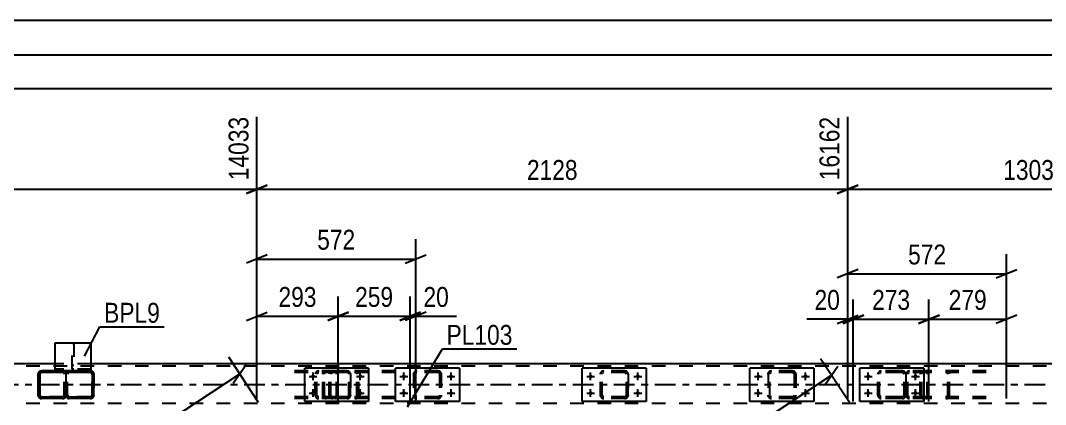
# Model space of a CAD drawing. Header units: millimetres. Extents: x -832 to 357, y -842 to -1.
# Drawn here: x -265.1 to -117.4, y -55.9 to -0.6 of the extents above; entities that cross this region are included whole.
import ezdxf

# ---------------------------------------------------------------- set-up
doc = ezdxf.new("R2010")
doc.units = ezdxf.units.MM
doc.linetypes.add('DXK_LINE_DOT2', pattern=[3.9198, 1.9599, -1.9599])
doc.linetypes.add('DXK_LINE_DOT3', pattern=[5.9187, 2.979, -0.9799, 0.9799, -0.9799])
doc.styles.add('Arial Narrow', font='ARIALN.TTF', dxfattribs={"height": 0.2})

# ---------------------------------------------------------------- blocks, each defined once
blk = doc.blocks.new('Unknown-570388851-1132')
at = {"color": 5, "linetype": 'Continuous'}
for p, q in [((357.29, -0.6), (-831.71, -0.6)), ((352.29, -5.6), (-826.71, -5.6))]:
    blk.add_line(p, q, dxfattribs=at)
blk = doc.blocks.new('Bolt-570388851-11708 - 11607')
at = {"linetype": 'Continuous'}
for points in [[(-182.91, -51.56, -1), (-182.91, -52.12, -1)], [(-176.11, -51.56, -1), (-176.11, -52.12, -1)], [(-182.91, -53.96, -1), (-182.91, -54.52, -1)], [(-176.11, -53.96, -1), (-176.11, -54.52, -1)]]:
    blk.add_hatch(color=1, dxfattribs=at).paths.add_polyline_path(points)
at = {"color": 1, "linetype": 'Continuous'}
for p, q in [((-182.91, -52.4), (-182.91, -51.28)), ((-176.11, -52.4), (-176.11, -51.28)), ((-183.47, -51.84), (-182.35, -51.84)), ((-176.67, -51.84), (-175.55, -51.84)), ((-183.47, -54.24), (-182.35, -54.24)), ((-182.91, -54.8), (-182.91, -53.68)), ((-176.67, -54.24), (-175.55, -54.24)), ((-176.11, -54.8), (-176.11, -53.68))]:
    blk.add_line(p, q, dxfattribs=at)
blk = doc.blocks.new('Part-570388851-11644 - 11607')
at = {"color": 7, "linetype": 'DXK_LINE_DOT2'}
for p, q in [((-220.55, -51.34), (-220.58, -51.52)), ((-220.58, -54.56), (-220.58, -51.52)), ((-220.33, -51.52), (-220.31, -51.43)), ((-220.33, -54.56), (-220.33, -51.52)), ((-220.31, -51.43), (-220.25, -51.35)), ((-220.07, -51.04), (-220.27, -51.08)), ((-220.25, -51.35), (-220.17, -51.3)), ((-220.17, -51.3), (-220.07, -51.28)), ((-211.06, -51.04), (-220.07, -51.04)), ((-211.06, -51.28), (-220.07, -51.28)), ((-216.64, -51.08), (-216.84, -51.04)), ((-216.84, -51.28), (-216.74, -51.3)), ((-216.74, -51.3), (-216.66, -51.35)), ((-216.66, -51.35), (-216.6, -51.43)), ((-216.6, -51.43), (-216.58, -51.52)), ((-216.58, -54.56), (-216.58, -51.52)), ((-216.33, -51.52), (-216.37, -51.34)), ((-216.33, -54.56), (-216.33, -51.52)), ((-220.58, -54.56), (-220.55, -54.75)), ((-220.31, -54.65), (-220.33, -54.56)), ((-216.58, -54.56), (-216.6, -54.65)), ((-216.37, -54.75), (-216.33, -54.56)), ((-220.25, -54.73), (-220.31, -54.65)), ((-220.27, -55.01), (-220.07, -55.04)), ((-220.17, -54.78), (-220.25, -54.73)), ((-220.07, -54.8), (-220.17, -54.78)), ((-211.06, -54.8), (-220.07, -54.8)), ((-211.06, -55.04), (-220.07, -55.04)), ((-216.74, -54.78), (-216.84, -54.8)), ((-216.84, -55.04), (-216.64, -55.01)), ((-216.66, -54.73), (-216.74, -54.78)), ((-216.6, -54.65), (-216.66, -54.73))]:
    blk.add_line(p, q, dxfattribs=at)
for centre, start, end in [((-220.09, -51.54), 110.7583, 155.68), ((-216.82, -51.54), 24.32, 69.2417), ((-220.09, -54.54), 204.32, 249.2417), ((-216.82, -54.54), 290.7583, 335.68)]:
    blk.add_arc(centre, 0.496, start, end, dxfattribs=at)
blk = doc.blocks.new('Part-570388851-11709 - 11607')
at = {"color": 7, "linetype": 'DXK_LINE_DOT2'}
for p, q in [((-219.69, -51.04), (-227.13, -51.04)), ((-219.69, -51.28), (-227.13, -51.28)), ((-222.56, -51.34), (-222.6, -51.52)), ((-222.6, -54.56), (-222.6, -51.52)), ((-222.35, -51.52), (-222.33, -51.43)), ((-222.35, -54.56), (-222.35, -51.52)), ((-222.33, -51.43), (-222.27, -51.35)), ((-222.09, -51.04), (-222.29, -51.08)), ((-222.27, -51.35), (-222.19, -51.3)), ((-222.19, -51.3), (-222.09, -51.28)), ((-220.58, -51.28), (-220.58, -51.04)), ((-219.58, -51.08), (-219.69, -51.04)), ((-219.69, -51.28), (-219.63, -51.3)), ((-219.63, -51.3), (-219.59, -51.35)), ((-219.59, -51.35), (-219.56, -51.43)), ((-219.5, -51.18), (-219.58, -51.08)), ((-219.56, -51.43), (-219.55, -51.52)), ((-219.55, -54.56), (-219.55, -51.52)), ((-219.44, -51.34), (-219.5, -51.18)), ((-219.42, -51.52), (-219.44, -51.34)), ((-219.42, -54.56), (-219.42, -51.52)), ((-222.6, -54.56), (-222.56, -54.75)), ((-222.33, -54.65), (-222.35, -54.56)), ((-219.55, -54.56), (-219.56, -54.65)), ((-219.44, -54.75), (-219.42, -54.56)), ((-219.69, -54.8), (-227.13, -54.8)), ((-219.69, -55.04), (-227.13, -55.04)), ((-222.27, -54.73), (-222.33, -54.65)), ((-222.29, -55.01), (-222.09, -55.04)), ((-222.19, -54.78), (-222.27, -54.73)), ((-222.09, -54.8), (-222.19, -54.78)), ((-220.58, -55.04), (-220.58, -54.8)), ((-219.63, -54.78), (-219.69, -54.8)), ((-219.69, -55.04), (-219.58, -55.01)), ((-219.59, -54.73), (-219.63, -54.78)), ((-219.56, -54.65), (-219.59, -54.73)), ((-219.58, -55.01), (-219.5, -54.9)), ((-219.5, -54.9), (-219.44, -54.75))]:
    blk.add_line(p, q, dxfattribs=at)
for centre, start, end in [((-222.11, -51.54), 111.1513, 156.1049), ((-222.11, -54.55), 203.8951, 248.8487)]:
    blk.add_arc(centre, 0.492, start, end, dxfattribs=at)
blk = doc.blocks.new('Part-570388851-11662 - 11607')
at = {"color": 7, "linetype": 'DXK_LINE_DOT2'}
for p, q in [((-134.55, -51.04), (-141.99, -51.04)), ((-134.55, -51.28), (-141.99, -51.28)), ((-137.42, -51.34), (-137.46, -51.52)), ((-137.46, -54.56), (-137.46, -51.52)), ((-137.21, -51.52), (-137.19, -51.43)), ((-137.21, -54.56), (-137.21, -51.52)), ((-137.19, -51.43), (-137.14, -51.35)), ((-136.96, -51.04), (-137.15, -51.08)), ((-137.14, -51.35), (-137.06, -51.3)), ((-137.06, -51.3), (-136.96, -51.28)), ((-135.45, -51.28), (-135.45, -51.04)), ((-134.45, -51.08), (-134.55, -51.04)), ((-134.55, -51.28), (-134.5, -51.3)), ((-134.5, -51.3), (-134.46, -51.35)), ((-134.46, -51.35), (-134.43, -51.43)), ((-134.36, -51.18), (-134.45, -51.08)), ((-134.43, -51.43), (-134.42, -51.52)), ((-134.42, -54.56), (-134.42, -51.52)), ((-134.3, -51.34), (-134.36, -51.18)), ((-134.28, -51.52), (-134.3, -51.34)), ((-134.28, -54.56), (-134.28, -51.52)), ((-137.46, -54.56), (-137.42, -54.75)), ((-137.19, -54.65), (-137.21, -54.56)), ((-134.42, -54.56), (-134.43, -54.65)), ((-134.3, -54.75), (-134.28, -54.56)), ((-134.55, -54.8), (-141.99, -54.8)), ((-134.55, -55.04), (-141.99, -55.04)), ((-137.14, -54.73), (-137.19, -54.65)), ((-137.15, -55.01), (-136.96, -55.04)), ((-137.06, -54.78), (-137.14, -54.73)), ((-136.96, -54.8), (-137.06, -54.78)), ((-135.45, -55.04), (-135.45, -54.8)), ((-134.5, -54.78), (-134.55, -54.8)), ((-134.55, -55.04), (-134.45, -55.01)), ((-134.46, -54.73), (-134.5, -54.78)), ((-134.43, -54.65), (-134.46, -54.73)), ((-134.45, -55.01), (-134.36, -54.9)), ((-134.36, -54.9), (-134.3, -54.75))]:
    blk.add_line(p, q, dxfattribs=at)
for centre, start, end in [((-136.97, -51.54), 111.1513, 156.1049), ((-136.97, -54.55), 203.8951, 248.8487)]:
    blk.add_arc(centre, 0.492, start, end, dxfattribs=at)
blk = doc.blocks.new('Part-570388851-11704 - 11607')
at = {"color": 2, "linetype": 'Continuous'}
for p, q in [((-214.91, -50.64), (-224.11, -50.64)), ((-224.11, -55.44), (-224.11, -50.64)), ((-214.91, -50.64), (-214.91, -55.44)), ((-214.91, -55.44), (-224.11, -55.44))]:
    blk.add_line(p, q, dxfattribs=at)
blk = doc.blocks.new('Part-570388851-11705 - 11607')
at = {"color": 7, "linetype": 'DXK_LINE_DOT2'}
for p, q in [((-221.51, -51.52), (-221.47, -51.34)), ((-221.47, -51.34), (-221.51, -51.52)), ((-221.51, -54.56), (-221.51, -51.52)), ((-221.51, -51.52), (-221.51, -51.52)), ((-221.51, -54.56), (-221.51, -51.52)), ((-221.27, -51.52), (-221.25, -51.43)), ((-221.27, -51.52), (-221.25, -51.43)), ((-221.27, -54.56), (-221.27, -51.52)), ((-221.27, -51.52), (-221.27, -51.52)), ((-221.27, -54.56), (-221.27, -51.52)), ((-221.25, -51.43), (-221.2, -51.35)), ((-221.22, -51.08), (-221.03, -51.04)), ((-221.03, -51.04), (-221.22, -51.08)), ((-221.12, -51.3), (-221.2, -51.35)), ((-221.03, -51.28), (-221.12, -51.3)), ((-217.99, -51.04), (-221.03, -51.04)), ((-217.99, -51.28), (-221.03, -51.28)), ((-217.99, -51.04), (-217.81, -51.08)), ((-217.81, -51.08), (-217.99, -51.04)), ((-217.9, -51.3), (-217.99, -51.28)), ((-217.82, -51.35), (-217.9, -51.3)), ((-217.82, -51.35), (-217.77, -51.43)), ((-217.77, -51.43), (-217.82, -51.35)), ((-217.77, -51.43), (-217.75, -51.52)), ((-217.75, -51.52), (-217.77, -51.43)), ((-217.75, -54.56), (-217.75, -51.52)), ((-217.75, -51.52), (-217.75, -51.52)), ((-217.75, -54.56), (-217.75, -51.52)), ((-217.55, -51.34), (-217.51, -51.52)), ((-217.51, -51.52), (-217.55, -51.34)), ((-217.51, -54.56), (-217.51, -51.52)), ((-217.51, -51.52), (-217.51, -51.52)), ((-217.51, -51.52), (-217.51, -54.56)), ((-221.51, -54.56), (-221.51, -54.56)), ((-221.47, -54.75), (-221.51, -54.56)), ((-221.51, -54.56), (-221.47, -54.75)), ((-221.27, -54.56), (-221.27, -54.56)), ((-221.25, -54.65), (-221.27, -54.56)), ((-221.27, -54.56), (-221.25, -54.65)), ((-217.77, -54.65), (-217.75, -54.56)), ((-217.77, -54.65), (-217.75, -54.56)), ((-217.75, -54.56), (-217.75, -54.56)), ((-217.51, -54.56), (-217.55, -54.75)), ((-217.55, -54.75), (-217.51, -54.56)), ((-217.51, -54.56), (-217.51, -54.56)), ((-221.2, -54.73), (-221.25, -54.65)), ((-221.25, -54.65), (-221.2, -54.73)), ((-221.03, -55.04), (-221.22, -55.01)), ((-221.22, -55.01), (-221.03, -55.04)), ((-221.12, -54.78), (-221.2, -54.73)), ((-221.03, -54.8), (-221.12, -54.78)), ((-217.99, -54.8), (-221.03, -54.8)), ((-217.99, -55.04), (-221.03, -55.04)), ((-217.9, -54.78), (-217.99, -54.8)), ((-217.81, -55.01), (-217.99, -55.04)), ((-217.99, -55.04), (-217.81, -55.01)), ((-217.82, -54.73), (-217.9, -54.78)), ((-217.77, -54.65), (-217.82, -54.73))]:
    blk.add_line(p, q, dxfattribs=at)
at = {"color": 7, "linetype": 'DXK_LINE_DOT3'}
blk.add_line((-219.51, -53.04), (-219.51, -53.04), dxfattribs=at)
at = {"color": 7, "linetype": 'DXK_LINE_DOT2'}
for centre, start, end in [((-221.03, -51.52), 112.5, 157.5), ((-221.03, -51.52), 112.5, 157.5), ((-217.99, -51.52), 22.5, 67.5), ((-217.99, -51.52), 22.5, 67.5), ((-221.03, -54.56), 202.5, 247.5), ((-221.03, -54.56), 202.5, 247.5), ((-217.99, -54.56), 292.5, 337.5), ((-217.99, -54.56), 292.5, 337.5)]:
    blk.add_arc(centre, 0.48, start, end, dxfattribs=at)
blk = doc.blocks.new('Part-570388851-11723 - 11607')
at = {"color": 2, "linetype": 'Continuous'}
for p, q in [((-174.91, -50.64), (-184.11, -50.64)), ((-184.11, -55.44), (-184.11, -50.64)), ((-174.91, -50.64), (-174.91, -55.44)), ((-174.91, -55.44), (-184.11, -55.44))]:
    blk.add_line(p, q, dxfattribs=at)
blk = doc.blocks.new('Part-570388851-11730 - 11607')
at = {"color": 2, "linetype": 'Continuous'}
for p, q in [((-150.75, -50.64), (-159.95, -50.64)), ((-159.95, -55.44), (-159.95, -50.64)), ((-150.75, -50.64), (-150.75, -55.44)), ((-150.75, -55.44), (-159.95, -55.44))]:
    blk.add_line(p, q, dxfattribs=at)
blk = doc.blocks.new('Bolt-570388851-11744 - 11607')
at = {"linetype": 'Continuous'}
for points in [[(-209.83, -51.56, -1), (-209.83, -52.12, -1)], [(-203.03, -51.56, -1), (-203.03, -52.12, -1)], [(-209.83, -53.96, -1), (-209.83, -54.52, -1)], [(-203.03, -53.96, -1), (-203.03, -54.52, -1)]]:
    blk.add_hatch(color=1, dxfattribs=at).paths.add_polyline_path(points)
at = {"color": 1, "linetype": 'Continuous'}
for p, q in [((-209.83, -52.4), (-209.83, -51.28)), ((-203.03, -52.4), (-203.03, -51.28)), ((-210.39, -51.84), (-209.27, -51.84)), ((-203.59, -51.84), (-202.47, -51.84)), ((-210.39, -54.24), (-209.27, -54.24)), ((-209.83, -54.8), (-209.83, -53.68)), ((-203.59, -54.24), (-202.47, -54.24)), ((-203.03, -54.8), (-203.03, -53.68))]:
    blk.add_line(p, q, dxfattribs=at)
blk = doc.blocks.new('Bolt-570388851-11749 - 11607')
at = {"linetype": 'Continuous'}
for points in [[(-142.91, -51.56, -1), (-142.91, -52.12, -1)], [(-136.11, -51.56, -1), (-136.11, -52.12, -1)], [(-142.91, -53.96, -1), (-142.91, -54.52, -1)], [(-136.11, -53.96, -1), (-136.11, -54.52, -1)]]:
    blk.add_hatch(color=1, dxfattribs=at).paths.add_polyline_path(points)
at = {"color": 1, "linetype": 'Continuous'}
for p, q in [((-142.91, -52.4), (-142.91, -51.28)), ((-136.11, -52.4), (-136.11, -51.28)), ((-143.47, -51.84), (-142.35, -51.84)), ((-136.67, -51.84), (-135.55, -51.84)), ((-143.47, -54.24), (-142.35, -54.24)), ((-142.91, -54.8), (-142.91, -53.68)), ((-136.67, -54.24), (-135.55, -54.24)), ((-136.11, -54.8), (-136.11, -53.68))]:
    blk.add_line(p, q, dxfattribs=at)
blk = doc.blocks.new('Bolt-570388851-11763 - 11607')
at = {"linetype": 'Continuous'}
for points in [[(-222.91, -51.56, -1), (-222.91, -52.12, -1)], [(-216.11, -51.56, -1), (-216.11, -52.12, -1)], [(-222.91, -53.96, -1), (-222.91, -54.52, -1)], [(-216.11, -53.96, -1), (-216.11, -54.52, -1)]]:
    blk.add_hatch(color=1, dxfattribs=at).paths.add_polyline_path(points)
at = {"color": 1, "linetype": 'Continuous'}
for p, q in [((-222.91, -52.4), (-222.91, -51.28)), ((-216.11, -52.4), (-216.11, -51.28)), ((-223.47, -51.84), (-222.35, -51.84)), ((-216.67, -51.84), (-215.55, -51.84)), ((-223.47, -54.24), (-222.35, -54.24)), ((-222.91, -54.8), (-222.91, -53.68)), ((-216.67, -54.24), (-215.55, -54.24)), ((-216.11, -54.8), (-216.11, -53.68))]:
    blk.add_line(p, q, dxfattribs=at)
blk = doc.blocks.new('Part-570388851-11771 - 11607')
at = {"color": 7, "linetype": 'DXK_LINE_DOT2'}
for p, q in [((-157.35, -51.52), (-157.31, -51.34)), ((-157.31, -51.34), (-157.35, -51.52)), ((-157.35, -51.52), (-157.35, -54.56)), ((-157.11, -51.52), (-157.09, -51.43)), ((-157.11, -54.56), (-157.11, -51.52)), ((-157.09, -51.43), (-157.04, -51.35)), ((-157.05, -51.08), (-156.87, -51.04)), ((-156.87, -51.04), (-157.05, -51.08)), ((-157.04, -51.35), (-156.96, -51.3)), ((-156.96, -51.3), (-156.87, -51.28)), ((-153.83, -51.04), (-156.87, -51.04)), ((-153.83, -51.28), (-156.87, -51.28)), ((-153.83, -51.04), (-153.65, -51.08)), ((-153.65, -51.08), (-153.83, -51.04)), ((-153.83, -51.28), (-153.74, -51.3)), ((-153.74, -51.3), (-153.66, -51.35)), ((-153.66, -51.35), (-153.61, -51.43)), ((-153.61, -51.43), (-153.59, -51.52)), ((-153.59, -51.52), (-153.59, -54.56)), ((-153.39, -51.34), (-153.35, -51.52)), ((-153.35, -51.52), (-153.39, -51.34)), ((-153.35, -51.52), (-153.35, -54.56)), ((-157.31, -54.74), (-157.35, -54.56)), ((-157.35, -54.56), (-157.31, -54.74)), ((-157.09, -54.65), (-157.11, -54.56)), ((-153.59, -54.56), (-153.61, -54.65)), ((-153.35, -54.56), (-153.39, -54.74)), ((-153.39, -54.74), (-153.35, -54.56)), ((-157.04, -54.73), (-157.09, -54.65)), ((-156.87, -55.04), (-157.05, -55)), ((-157.05, -55), (-156.87, -55.04)), ((-156.96, -54.78), (-157.04, -54.73)), ((-156.87, -54.8), (-156.96, -54.78)), ((-153.83, -54.8), (-156.87, -54.8)), ((-153.83, -55.04), (-156.87, -55.04)), ((-153.74, -54.78), (-153.83, -54.8)), ((-153.65, -55), (-153.83, -55.04)), ((-153.83, -55.04), (-153.65, -55)), ((-153.66, -54.73), (-153.74, -54.78)), ((-153.61, -54.65), (-153.66, -54.73))]:
    blk.add_line(p, q, dxfattribs=at)
for centre, start, end in [((-156.87, -51.52), 112.5, 157.5), ((-156.87, -51.52), 112.5, 157.5), ((-153.83, -51.52), 22.5, 67.5), ((-153.83, -51.52), 22.5, 67.5), ((-156.87, -54.56), 202.5, 247.5), ((-156.87, -54.56), 202.5, 247.5), ((-153.83, -54.56), 292.5, 337.5), ((-153.83, -54.56), 292.5, 337.5)]:
    blk.add_arc(centre, 0.48, start, end, dxfattribs=at)
blk = doc.blocks.new('Part-570388851-11772 - 11607')
at = {"color": 7, "linetype": 'DXK_LINE_DOT2'}
for p, q in [((-208.43, -51.52), (-208.4, -51.34)), ((-208.4, -51.34), (-208.43, -51.52)), ((-208.43, -51.52), (-208.43, -54.56)), ((-208.19, -51.52), (-208.17, -51.43)), ((-208.19, -54.56), (-208.19, -51.52)), ((-208.17, -51.43), (-208.12, -51.35)), ((-208.14, -51.08), (-207.95, -51.04)), ((-207.95, -51.04), (-208.14, -51.08)), ((-208.12, -51.35), (-208.04, -51.3)), ((-208.04, -51.3), (-207.95, -51.28)), ((-204.91, -51.04), (-207.95, -51.04)), ((-204.91, -51.28), (-207.95, -51.28)), ((-204.91, -51.04), (-204.73, -51.08)), ((-204.73, -51.08), (-204.91, -51.04)), ((-204.91, -51.28), (-204.82, -51.3)), ((-204.82, -51.3), (-204.74, -51.35)), ((-204.74, -51.35), (-204.69, -51.43)), ((-204.69, -51.43), (-204.67, -51.52)), ((-204.67, -51.52), (-204.67, -54.56)), ((-204.47, -51.34), (-204.43, -51.52)), ((-204.43, -51.52), (-204.47, -51.34)), ((-204.43, -51.52), (-204.43, -54.56)), ((-208.4, -54.74), (-208.43, -54.56)), ((-208.43, -54.56), (-208.4, -54.74)), ((-208.17, -54.65), (-208.19, -54.56)), ((-204.67, -54.56), (-204.69, -54.65)), ((-204.43, -54.56), (-204.47, -54.74)), ((-204.47, -54.74), (-204.43, -54.56)), ((-208.12, -54.73), (-208.17, -54.65)), ((-207.95, -55.04), (-208.14, -55)), ((-208.14, -55), (-207.95, -55.04)), ((-208.04, -54.78), (-208.12, -54.73)), ((-207.95, -54.8), (-208.04, -54.78)), ((-204.91, -54.8), (-207.95, -54.8)), ((-204.91, -55.04), (-207.95, -55.04)), ((-204.82, -54.78), (-204.91, -54.8)), ((-204.73, -55), (-204.91, -55.04)), ((-204.91, -55.04), (-204.73, -55)), ((-204.74, -54.73), (-204.82, -54.78)), ((-204.69, -54.65), (-204.74, -54.73))]:
    blk.add_line(p, q, dxfattribs=at)
for centre, start, end in [((-207.95, -51.52), 112.5, 157.5), ((-207.95, -51.52), 112.5, 157.5), ((-204.91, -51.52), 22.5, 67.5), ((-204.91, -51.52), 22.5, 67.5), ((-207.95, -54.56), 202.5, 247.5), ((-207.95, -54.56), 202.5, 247.5), ((-204.91, -54.56), 292.5, 337.5), ((-204.91, -54.56), 292.5, 337.5)]:
    blk.add_arc(centre, 0.48, start, end, dxfattribs=at)
blk = doc.blocks.new('Part-570388851-11773 - 11607')
at = {"color": 7, "linetype": 'DXK_LINE_DOT2'}
for p, q in [((-258.51, -51.52), (-258.48, -51.34)), ((-258.48, -51.34), (-258.51, -51.52)), ((-258.51, -54.56), (-258.51, -51.52)), ((-258.51, -51.52), (-258.51, -51.52)), ((-258.51, -54.56), (-258.51, -51.52)), ((-258.27, -51.52), (-258.25, -51.43)), ((-258.25, -51.43), (-258.27, -51.52)), ((-258.27, -54.56), (-258.27, -51.52)), ((-258.27, -51.52), (-258.27, -51.52)), ((-258.27, -54.56), (-258.27, -51.52)), ((-258.25, -51.43), (-258.2, -51.35)), ((-258.2, -51.35), (-258.25, -51.43)), ((-258.22, -51.08), (-258.03, -51.04)), ((-258.2, -51.35), (-258.12, -51.3)), ((-258.03, -51.28), (-258.12, -51.3)), ((-254.99, -51.04), (-254.81, -51.08)), ((-254.9, -51.3), (-254.99, -51.28)), ((-254.82, -51.35), (-254.9, -51.3)), ((-254.82, -51.35), (-254.77, -51.43)), ((-254.77, -51.43), (-254.82, -51.35)), ((-254.77, -51.43), (-254.75, -51.52)), ((-254.75, -51.52), (-254.77, -51.43)), ((-254.75, -54.56), (-254.75, -51.52)), ((-254.75, -51.52), (-254.75, -51.52)), ((-254.75, -54.56), (-254.75, -51.52)), ((-254.55, -51.34), (-254.51, -51.52)), ((-254.51, -51.52), (-254.51, -54.56)), ((-258.51, -54.56), (-258.51, -54.56)), ((-258.48, -54.74), (-258.51, -54.56)), ((-258.51, -54.56), (-258.48, -54.74)), ((-258.27, -54.56), (-258.27, -54.56)), ((-258.25, -54.65), (-258.27, -54.56)), ((-258.27, -54.56), (-258.25, -54.65)), ((-254.75, -54.56), (-254.77, -54.65)), ((-254.77, -54.65), (-254.75, -54.56)), ((-254.75, -54.56), (-254.75, -54.56)), ((-254.51, -54.56), (-254.55, -54.74)), ((-258.2, -54.73), (-258.25, -54.65)), ((-258.25, -54.65), (-258.2, -54.73)), ((-258.03, -55.04), (-258.22, -55)), ((-258.12, -54.78), (-258.2, -54.73)), ((-258.03, -54.8), (-258.12, -54.78)), ((-254.99, -54.8), (-258.03, -54.8)), ((-254.9, -54.78), (-254.99, -54.8)), ((-254.81, -55), (-254.99, -55.04)), ((-254.82, -54.73), (-254.9, -54.78)), ((-254.77, -54.65), (-254.82, -54.73)), ((-254.82, -54.73), (-254.77, -54.65))]:
    blk.add_line(p, q, dxfattribs=at)
at = {"color": 2, "linetype": 'Continuous'}
for p, q in [((-258.03, -51.04), (-258.22, -51.08)), ((-258.03, -51.28), (-258.04, -51.28)), ((-254.99, -51.04), (-258.03, -51.04)), ((-254.99, -51.28), (-258.03, -51.28)), ((-254.81, -51.08), (-254.99, -51.04)), ((-254.99, -51.28), (-254.99, -51.28)), ((-254.51, -51.52), (-254.55, -51.34)), ((-254.51, -54.56), (-254.51, -51.52)), ((-254.51, -51.52), (-254.51, -51.52)), ((-254.55, -54.74), (-254.51, -54.56)), ((-254.51, -54.56), (-254.51, -54.56)), ((-258.22, -55), (-258.03, -55.04)), ((-254.99, -55.04), (-258.03, -55.04)), ((-254.99, -55.04), (-254.81, -55))]:
    blk.add_line(p, q, dxfattribs=at)
at = {"color": 7, "linetype": 'DXK_LINE_DOT3'}
blk.add_line((-256.51, -53.04), (-256.51, -53.04), dxfattribs=at)
at = {"color": 7, "linetype": 'DXK_LINE_DOT2'}
for centre, start, end in [((-258.03, -51.52), 112.5, 157.5), ((-258.03, -51.52), 149.5343, 157.5), ((-254.99, -51.52), 22.5, 67.5), ((-258.03, -54.56), 202.5, 247.5), ((-258.03, -54.56), 202.5, 210.7321), ((-254.99, -54.56), 292.5, 337.5)]:
    blk.add_arc(centre, 0.48, start, end, dxfattribs=at)
at = {"color": 2, "linetype": 'Continuous'}
for centre, start, end in [((-258.03, -51.52), 112.5, 149.5343), ((-254.99, -51.52), 22.5, 67.5), ((-258.03, -54.56), 210.7321, 247.5), ((-254.99, -54.56), 292.5, 337.5)]:
    blk.add_arc(centre, 0.48, start, end, dxfattribs=at)
blk = doc.blocks.new('Part-570388851-11788 - 11607')
at = {"color": 2, "linetype": 'Continuous'}
for p, q in [((-254.91, -47.04), (-260.11, -47.04)), ((-260.11, -47.04), (-260.11, -51.04)), ((-254.91, -47.04), (-254.91, -51.04)), ((-258.03, -51.04), (-260.11, -51.04)), ((-254.91, -51.04), (-254.99, -51.04)), ((-254.91, -51.04), (-254.91, -51.04))]:
    blk.add_line(p, q, dxfattribs=at)
at = {"color": 7, "linetype": 'DXK_LINE_DOT2'}
for p, q in [((-254.91, -50.8), (-260.11, -50.8)), ((-260.11, -50.8), (-260.11, -50.82)), ((-260.11, -50.82), (-260.11, -51.02)), ((-260.11, -51.04), (-260.11, -51.02)), ((-254.99, -51.04), (-258.03, -51.04)), ((-254.91, -50.8), (-254.91, -50.8)), ((-254.91, -50.8), (-254.91, -51.02)), ((-254.91, -51.04), (-254.91, -51.02)), ((-254.91, -51.04), (-254.91, -51.04))]:
    blk.add_line(p, q, dxfattribs=at)
blk = doc.blocks.new('Part-570388851-11821 - 11607')
at = {"color": 7, "linetype": 'DXK_LINE_DOT2'}
for p, q in [((-181.51, -51.52), (-181.47, -51.34)), ((-181.47, -51.34), (-181.51, -51.52)), ((-181.51, -54.56), (-181.51, -51.52)), ((-181.51, -51.52), (-181.51, -51.52)), ((-181.51, -54.56), (-181.51, -51.52)), ((-181.27, -51.52), (-181.25, -51.43)), ((-181.27, -51.52), (-181.25, -51.43)), ((-181.27, -54.56), (-181.27, -51.52)), ((-181.27, -51.52), (-181.27, -51.52)), ((-181.27, -54.56), (-181.27, -51.52)), ((-181.25, -51.43), (-181.2, -51.35)), ((-181.22, -51.08), (-181.03, -51.04)), ((-181.03, -51.04), (-181.22, -51.08)), ((-181.12, -51.3), (-181.2, -51.35)), ((-181.03, -51.28), (-181.12, -51.3)), ((-177.99, -51.04), (-181.03, -51.04)), ((-177.99, -51.28), (-181.03, -51.28)), ((-177.99, -51.04), (-177.81, -51.08)), ((-177.81, -51.08), (-177.99, -51.04)), ((-177.9, -51.3), (-177.99, -51.28)), ((-177.82, -51.35), (-177.9, -51.3)), ((-177.82, -51.35), (-177.77, -51.43)), ((-177.77, -51.43), (-177.82, -51.35)), ((-177.77, -51.43), (-177.75, -51.52)), ((-177.75, -51.52), (-177.77, -51.43)), ((-177.75, -54.56), (-177.75, -51.52)), ((-177.75, -51.52), (-177.75, -51.52)), ((-177.75, -54.56), (-177.75, -51.52)), ((-177.55, -51.34), (-177.51, -51.52)), ((-177.51, -51.52), (-177.55, -51.34)), ((-177.51, -54.56), (-177.51, -51.52)), ((-177.51, -51.52), (-177.51, -51.52)), ((-177.51, -51.52), (-177.51, -54.56)), ((-181.51, -54.56), (-181.51, -54.56)), ((-181.47, -54.75), (-181.51, -54.56)), ((-181.51, -54.56), (-181.47, -54.75)), ((-181.27, -54.56), (-181.27, -54.56)), ((-181.25, -54.65), (-181.27, -54.56)), ((-181.27, -54.56), (-181.25, -54.65)), ((-177.77, -54.65), (-177.75, -54.56)), ((-177.77, -54.65), (-177.75, -54.56)), ((-177.75, -54.56), (-177.75, -54.56)), ((-177.51, -54.56), (-177.55, -54.75)), ((-177.55, -54.75), (-177.51, -54.56)), ((-177.51, -54.56), (-177.51, -54.56)), ((-181.2, -54.73), (-181.25, -54.65)), ((-181.25, -54.65), (-181.2, -54.73)), ((-181.03, -55.04), (-181.22, -55.01)), ((-181.22, -55.01), (-181.03, -55.04)), ((-181.12, -54.78), (-181.2, -54.73)), ((-181.03, -54.8), (-181.12, -54.78)), ((-177.99, -54.8), (-181.03, -54.8)), ((-177.99, -55.04), (-181.03, -55.04)), ((-177.9, -54.78), (-177.99, -54.8)), ((-177.81, -55.01), (-177.99, -55.04)), ((-177.99, -55.04), (-177.81, -55.01)), ((-177.82, -54.73), (-177.9, -54.78)), ((-177.77, -54.65), (-177.82, -54.73))]:
    blk.add_line(p, q, dxfattribs=at)
for centre, start, end in [((-181.03, -51.52), 112.5, 157.5), ((-181.03, -51.52), 112.5, 157.5), ((-177.99, -51.52), 22.5, 67.5), ((-177.99, -51.52), 22.5, 67.5), ((-181.03, -54.56), 202.5, 247.5), ((-181.03, -54.56), 202.5, 247.5), ((-177.99, -54.56), 292.5, 337.5), ((-177.99, -54.56), 292.5, 337.5)]:
    blk.add_arc(centre, 0.48, start, end, dxfattribs=at)
blk = doc.blocks.new('Part-570388851-11847 - 11607')
at = {"color": 2, "linetype": 'Continuous'}
for p, q in [((-254.75, -51.28), (-262.27, -51.28)), ((-262.27, -51.28), (-262.27, -54.8)), ((-254.75, -51.28), (-254.75, -51.28)), ((-254.75, -51.28), (-254.75, -54.8)), ((-262.27, -54.8), (-254.75, -54.8)), ((-254.75, -54.8), (-254.75, -54.8))]:
    blk.add_line(p, q, dxfattribs=at)
at = {"color": 7, "linetype": 'DXK_LINE_DOT2'}
for p, q in [((-262.27, -54.8), (-262.27, -51.28)), ((-254.75, -54.8), (-254.75, -51.28)), ((-254.75, -51.28), (-254.75, -51.28)), ((-254.75, -54.8), (-254.75, -54.8))]:
    blk.add_line(p, q, dxfattribs=at)
blk = doc.blocks.new('Part-570388851-11854 - 11607')
at = {"color": 2, "linetype": 'Continuous'}
for p, q in [((-262.48, -51.34), (-262.51, -51.52)), ((-262.51, -54.56), (-262.51, -51.52)), ((-262.51, -51.52), (-262.51, -51.52)), ((-262.03, -51.04), (-262.22, -51.08)), ((-258.99, -51.04), (-262.03, -51.04)), ((-258.81, -51.08), (-258.99, -51.04)), ((-262.51, -54.56), (-262.51, -54.56)), ((-262.51, -54.56), (-262.48, -54.75)), ((-262.22, -55.01), (-262.03, -55.04)), ((-258.99, -55.04), (-262.03, -55.04)), ((-258.99, -55.04), (-258.81, -55.01))]:
    blk.add_line(p, q, dxfattribs=at)
at = {"color": 7, "linetype": 'DXK_LINE_DOT2'}
for p, q in [((-262.51, -51.52), (-262.48, -51.34)), ((-262.51, -54.56), (-262.51, -51.52)), ((-262.27, -51.52), (-262.25, -51.43)), ((-262.25, -51.43), (-262.27, -51.52)), ((-262.27, -54.56), (-262.27, -51.52)), ((-262.27, -51.52), (-262.27, -51.52)), ((-262.27, -54.56), (-262.27, -51.52)), ((-262.25, -51.43), (-262.2, -51.35)), ((-262.2, -51.35), (-262.25, -51.43)), ((-262.22, -51.08), (-262.03, -51.04)), ((-262.2, -51.35), (-262.12, -51.3)), ((-262.03, -51.28), (-262.12, -51.3)), ((-258.99, -51.28), (-262.03, -51.28)), ((-258.99, -51.04), (-258.81, -51.08)), ((-258.9, -51.3), (-258.99, -51.28)), ((-258.82, -51.35), (-258.9, -51.3)), ((-258.82, -51.35), (-258.77, -51.43)), ((-258.77, -51.43), (-258.82, -51.35)), ((-258.77, -51.43), (-258.75, -51.52)), ((-258.75, -51.52), (-258.77, -51.43)), ((-258.75, -54.56), (-258.75, -51.52)), ((-258.75, -51.52), (-258.75, -51.52)), ((-258.75, -54.56), (-258.75, -51.52)), ((-258.55, -51.34), (-258.51, -51.52)), ((-258.51, -51.52), (-258.55, -51.34)), ((-258.51, -54.56), (-258.51, -51.52)), ((-258.51, -51.52), (-258.51, -51.52)), ((-258.51, -51.52), (-258.51, -54.56)), ((-262.48, -54.75), (-262.51, -54.56)), ((-262.27, -54.56), (-262.27, -54.56)), ((-262.25, -54.65), (-262.27, -54.56)), ((-262.27, -54.56), (-262.25, -54.65)), ((-258.75, -54.56), (-258.77, -54.65)), ((-258.77, -54.65), (-258.75, -54.56)), ((-258.75, -54.56), (-258.75, -54.56)), ((-258.51, -54.56), (-258.55, -54.75)), ((-258.55, -54.75), (-258.51, -54.56)), ((-258.51, -54.56), (-258.51, -54.56)), ((-262.2, -54.73), (-262.25, -54.65)), ((-262.25, -54.65), (-262.2, -54.73)), ((-262.03, -55.04), (-262.22, -55.01)), ((-262.12, -54.78), (-262.2, -54.73)), ((-262.03, -54.8), (-262.12, -54.78)), ((-258.99, -54.8), (-262.03, -54.8)), ((-258.9, -54.78), (-258.99, -54.8)), ((-258.81, -55.01), (-258.99, -55.04)), ((-258.82, -54.73), (-258.9, -54.78)), ((-258.77, -54.65), (-258.82, -54.73)), ((-258.82, -54.73), (-258.77, -54.65))]:
    blk.add_line(p, q, dxfattribs=at)
at = {"color": 7, "linetype": 'DXK_LINE_DOT3'}
blk.add_line((-260.51, -53.04), (-260.51, -53.04), dxfattribs=at)
at = {"color": 2, "linetype": 'Continuous'}
for centre, start, end in [((-262.03, -51.52), 112.5, 157.5), ((-258.99, -51.52), 30.5989, 67.5), ((-262.03, -54.56), 202.5, 247.5), ((-258.99, -54.56), 292.5, 329.4011)]:
    blk.add_arc(centre, 0.48, start, end, dxfattribs=at)
at = {"color": 7, "linetype": 'DXK_LINE_DOT2'}
for centre, start, end in [((-262.03, -51.52), 112.5, 157.5), ((-258.99, -51.52), 22.5, 67.5), ((-258.99, -51.52), 22.5, 30.5989), ((-262.03, -54.56), 202.5, 247.5), ((-258.99, -54.56), 292.5, 337.5), ((-258.99, -54.56), 329.4011, 337.5)]:
    blk.add_arc(centre, 0.48, start, end, dxfattribs=at)
blk = doc.blocks.new('Part-570388851-11860 - 11607')
at = {"color": 7, "linetype": 'DXK_LINE_DOT2'}
for p, q in [((-141.51, -51.52), (-141.47, -51.34)), ((-141.47, -51.34), (-141.51, -51.52)), ((-141.51, -54.56), (-141.51, -51.52)), ((-141.51, -51.52), (-141.51, -51.52)), ((-141.51, -54.56), (-141.51, -51.52)), ((-141.27, -51.52), (-141.25, -51.43)), ((-141.27, -51.52), (-141.25, -51.43)), ((-141.27, -54.56), (-141.27, -51.52)), ((-141.27, -51.52), (-141.27, -51.52)), ((-141.27, -54.56), (-141.27, -51.52)), ((-141.25, -51.43), (-141.2, -51.35)), ((-141.22, -51.08), (-141.03, -51.04)), ((-141.03, -51.04), (-141.22, -51.08)), ((-141.12, -51.3), (-141.2, -51.35)), ((-141.03, -51.28), (-141.12, -51.3)), ((-137.99, -51.04), (-141.03, -51.04)), ((-137.99, -51.28), (-141.03, -51.28)), ((-137.99, -51.04), (-137.81, -51.08)), ((-137.81, -51.08), (-137.99, -51.04)), ((-137.9, -51.3), (-137.99, -51.28)), ((-137.82, -51.35), (-137.9, -51.3)), ((-137.82, -51.35), (-137.77, -51.43)), ((-137.77, -51.43), (-137.82, -51.35)), ((-137.77, -51.43), (-137.75, -51.52)), ((-137.75, -51.52), (-137.77, -51.43)), ((-137.75, -54.56), (-137.75, -51.52)), ((-137.75, -51.52), (-137.75, -51.52)), ((-137.75, -54.56), (-137.75, -51.52)), ((-137.55, -51.34), (-137.51, -51.52)), ((-137.51, -51.52), (-137.55, -51.34)), ((-137.51, -54.56), (-137.51, -51.52)), ((-137.51, -51.52), (-137.51, -51.52)), ((-137.51, -51.52), (-137.51, -54.56)), ((-141.51, -54.56), (-141.51, -54.56)), ((-141.47, -54.75), (-141.51, -54.56)), ((-141.51, -54.56), (-141.47, -54.75)), ((-141.27, -54.56), (-141.27, -54.56)), ((-141.25, -54.65), (-141.27, -54.56)), ((-141.27, -54.56), (-141.25, -54.65)), ((-137.77, -54.65), (-137.75, -54.56)), ((-137.77, -54.65), (-137.75, -54.56)), ((-137.75, -54.56), (-137.75, -54.56)), ((-137.51, -54.56), (-137.55, -54.75)), ((-137.55, -54.75), (-137.51, -54.56)), ((-137.51, -54.56), (-137.51, -54.56)), ((-141.2, -54.73), (-141.25, -54.65)), ((-141.25, -54.65), (-141.2, -54.73)), ((-141.03, -55.04), (-141.22, -55.01)), ((-141.22, -55.01), (-141.03, -55.04)), ((-141.12, -54.78), (-141.2, -54.73)), ((-141.03, -54.8), (-141.12, -54.78)), ((-137.99, -54.8), (-141.03, -54.8)), ((-137.99, -55.04), (-141.03, -55.04)), ((-137.9, -54.78), (-137.99, -54.8)), ((-137.81, -55.01), (-137.99, -55.04)), ((-137.99, -55.04), (-137.81, -55.01)), ((-137.82, -54.73), (-137.9, -54.78)), ((-137.77, -54.65), (-137.82, -54.73))]:
    blk.add_line(p, q, dxfattribs=at)
for centre, start, end in [((-141.03, -51.52), 112.5, 157.5), ((-141.03, -51.52), 112.5, 157.5), ((-137.99, -51.52), 22.5, 67.5), ((-137.99, -51.52), 22.5, 67.5), ((-141.03, -54.56), 202.5, 247.5), ((-141.03, -54.56), 202.5, 247.5), ((-137.99, -54.56), 292.5, 337.5), ((-137.99, -54.56), 292.5, 337.5)]:
    blk.add_arc(centre, 0.48, start, end, dxfattribs=at)
blk = doc.blocks.new('Part-570388851-11963 - 11607')
at = {"color": 2, "linetype": 'Continuous'}
for p, q in [((-260.11, -50.04), (-459.23, -50.04)), ((-97.73, -50.04), (-254.91, -50.04))]:
    blk.add_line(p, q, dxfattribs=at)
at = {"color": 7, "linetype": 'DXK_LINE_DOT2'}
for p, q in [((-254.91, -50.04), (-260.11, -50.04)), ((-93.73, -50.36), (-752.11, -50.36)), ((-93.73, -55.72), (-752.11, -55.72))]:
    blk.add_line(p, q, dxfattribs=at)
at = {"color": 7, "linetype": 'DXK_LINE_DOT3'}
blk.add_line((-93.73, -53.04), (-752.11, -53.04), dxfattribs=at)
blk = doc.blocks.new('Part-570388851-11981 - 11607')
at = {"color": 7, "linetype": 'DXK_LINE_DOT2'}
for p, q in [((-135.41, -51.34), (-135.45, -51.52)), ((-135.45, -54.56), (-135.45, -51.52)), ((-135.19, -51.52), (-135.17, -51.43)), ((-135.19, -54.56), (-135.19, -51.52)), ((-135.17, -51.43), (-135.12, -51.35)), ((-134.94, -51.04), (-135.13, -51.08)), ((-135.12, -51.35), (-135.04, -51.3)), ((-135.04, -51.3), (-134.94, -51.28)), ((-125.92, -51.04), (-134.94, -51.04)), ((-125.92, -51.28), (-134.94, -51.28)), ((-131.51, -51.08), (-131.7, -51.04)), ((-131.7, -51.28), (-131.61, -51.3)), ((-131.61, -51.3), (-131.52, -51.35)), ((-131.52, -51.35), (-131.47, -51.43)), ((-131.47, -51.43), (-131.45, -51.52)), ((-131.45, -54.56), (-131.45, -51.52)), ((-131.19, -51.52), (-131.23, -51.34)), ((-131.19, -54.56), (-131.19, -51.52)), ((-135.45, -54.56), (-135.41, -54.75)), ((-135.17, -54.65), (-135.19, -54.56)), ((-131.45, -54.56), (-131.47, -54.65)), ((-131.23, -54.75), (-131.19, -54.56)), ((-135.12, -54.73), (-135.17, -54.65)), ((-135.13, -55.01), (-134.94, -55.04)), ((-135.04, -54.78), (-135.12, -54.73)), ((-134.94, -54.8), (-135.04, -54.78)), ((-125.92, -54.8), (-134.94, -54.8)), ((-125.92, -55.04), (-134.94, -55.04)), ((-131.61, -54.78), (-131.7, -54.8)), ((-131.7, -55.04), (-131.51, -55.01)), ((-131.52, -54.73), (-131.61, -54.78)), ((-131.47, -54.65), (-131.52, -54.73))]:
    blk.add_line(p, q, dxfattribs=at)
for centre, start, end in [((-134.96, -51.54), 110.7583, 155.68), ((-131.68, -51.54), 24.32, 69.2417), ((-134.96, -54.54), 204.32, 249.2417), ((-131.68, -54.54), 290.7583, 335.68)]:
    blk.add_arc(centre, 0.496, start, end, dxfattribs=at)
blk = doc.blocks.new('Part-570388851-12045 - 11607')
at = {"color": 7, "linetype": 'DXK_LINE_DOT2'}
for p, q in [((-257.63, -50.8), (-257.63, -47.04)), ((-257.63, -47.04), (-257.39, -47.04)), ((-257.39, -47.04), (-257.39, -50.8)), ((-257.63, -50.2), (-257.39, -50.2)), ((-257.39, -50.8), (-257.63, -50.8))]:
    blk.add_line(p, q, dxfattribs=at)
blk = doc.blocks.new('Part-570388851-12048 - 11607')
at = {"color": 2, "linetype": 'Continuous'}
for p, q in [((-201.83, -50.64), (-211.03, -50.64)), ((-211.03, -55.44), (-211.03, -50.64)), ((-201.83, -50.64), (-201.83, -55.44)), ((-201.83, -55.44), (-211.03, -55.44))]:
    blk.add_line(p, q, dxfattribs=at)
blk = doc.blocks.new('Part-570388851-12049 - 11607')
at = {"color": 2, "linetype": 'Continuous'}
for p, q in [((-134.91, -50.64), (-144.11, -50.64)), ((-144.11, -55.44), (-144.11, -50.64)), ((-134.91, -50.64), (-134.91, -55.44)), ((-134.91, -55.44), (-144.11, -55.44))]:
    blk.add_line(p, q, dxfattribs=at)
blk = doc.blocks.new('Bolt-570388851-12192 - 11607')
at = {"linetype": 'Continuous'}
for points in [[(-158.75, -51.56, -1), (-158.75, -52.12, -1)], [(-151.95, -51.56, -1), (-151.95, -52.12, -1)], [(-158.75, -53.96, -1), (-158.75, -54.52, -1)], [(-151.95, -53.96, -1), (-151.95, -54.52, -1)]]:
    blk.add_hatch(color=1, dxfattribs=at).paths.add_polyline_path(points)
at = {"color": 1, "linetype": 'Continuous'}
for p, q in [((-158.75, -52.4), (-158.75, -51.28)), ((-151.95, -52.4), (-151.95, -51.28)), ((-159.31, -51.84), (-158.19, -51.84)), ((-152.51, -51.84), (-151.39, -51.84)), ((-159.31, -54.24), (-158.19, -54.24)), ((-158.75, -54.8), (-158.75, -53.68)), ((-152.51, -54.24), (-151.39, -54.24)), ((-151.95, -54.8), (-151.95, -53.68))]:
    blk.add_line(p, q, dxfattribs=at)
blk = doc.blocks.new('StraightDimension-570388851-12317 - 11607')
at = {"color": 7, "linetype": 'Continuous'}
for p, q in [((-134.16, -55.44), (-134.16, -40.76)), ((-122.99, -55.04), (-122.99, -40.76)), ((-135.66, -44.21), (-132.66, -43.01)), ((-134.16, -43.61), (-122.99, -43.61)), ((-121.49, -43.01), (-124.49, -44.21))]:
    blk.add_line(p, q, dxfattribs=at)
at = {"color": 0}
blk.add_wipeout([(-125.23, -42.86), (-125.23, -38.66), (-131.92, -38.66), (-131.92, -42.86)], dxfattribs=at)
at = {"color": 3, "style": 'Arial Narrow'}
blk.add_text('279', height=2.863, dxfattribs=at).set_placement((-131.32, -42.26))
blk = doc.blocks.new('StraightDimension-570388851-13215 - 11607')
at = {"color": 7, "linetype": 'Continuous'}
for p, q in [((-208.92, -55.44), (-208.92, -40.33)), ((-208.12, -55.44), (-208.12, -40.33)), ((-210.42, -43.78), (-207.42, -42.58)), ((-206.62, -42.58), (-209.62, -43.78)), ((-208.92, -43.18), (-208.12, -43.18)), ((-208.12, -43.18), (-202.22, -43.18)), ((-208.12, -43.18), (-202.22, -43.18))]:
    blk.add_line(p, q, dxfattribs=at)
at = {"color": 0}
blk.add_wipeout([(-202.74, -42.43), (-202.74, -38.23), (-207.6, -38.23), (-207.6, -42.43)], dxfattribs=at)
at = {"color": 3, "style": 'Arial Narrow'}
blk.add_text('20', height=2.863, dxfattribs=at).set_placement((-207, -41.83))
blk = doc.blocks.new('StraightDimension-570388851-13242 - 11607')
at = {"color": 7, "linetype": 'Continuous'}
for p, q in [((-231.01, -55.04), (-231.01, -32.09)), ((-208.12, -55.04), (-208.12, -32.09)), ((-229.51, -34.34), (-232.51, -35.54)), ((-231.01, -34.94), (-208.12, -34.94)), ((-209.62, -35.54), (-206.62, -34.34))]:
    blk.add_line(p, q, dxfattribs=at)
at = {"color": 0}
blk.add_wipeout([(-216.22, -34.19), (-216.22, -29.99), (-222.91, -29.99), (-222.91, -34.19)], dxfattribs=at)
at = {"color": 3, "style": 'Arial Narrow'}
blk.add_text('572', height=2.863, dxfattribs=at).set_placement((-222.31, -33.59))
blk = doc.blocks.new('StraightDimension-570388851-13188 - 11607')
at = {"color": 7, "linetype": 'Continuous'}
for p, q in [((-145.62, -55.61), (-149.78, -49.29)), ((-180.14, -72.68), (-148.21, -51.67)), ((-149.13, -53), (-147.29, -50.35)), ((-177.55, -76.62), (-181.7, -70.3)), ((-179.21, -71.35), (-181.06, -74.01))]:
    blk.add_line(p, q, dxfattribs=at)
at = {"color": 0}
blk.add_wipeout([(-161.79, -59.71), (-164.1, -56.2), (-169.69, -59.88), (-167.38, -63.39)], dxfattribs=at)
at = {"color": 3, "style": 'Arial Narrow'}
blk.add_text('955', height=2.863, rotation=33.3461, dxfattribs=at).set_placement((-167.21, -62.56))
blk = doc.blocks.new('StraightDimension-570388851-12309 - 11607')
at = {"color": 7, "linetype": 'Continuous'}
for p, q in [((-145.07, -55.44), (-145.07, -40.76)), ((-134.16, -55.44), (-134.16, -40.76)), ((-146.57, -44.21), (-143.57, -43.01)), ((-145.07, -43.61), (-134.16, -43.61)), ((-132.66, -43.01), (-135.66, -44.21))]:
    blk.add_line(p, q, dxfattribs=at)
at = {"color": 0}
blk.add_wipeout([(-136.27, -42.86), (-136.27, -38.66), (-142.96, -38.66), (-142.96, -42.86)], dxfattribs=at)
at = {"color": 3, "style": 'Arial Narrow'}
blk.add_text('273', height=2.863, dxfattribs=at).set_placement((-142.36, -42.26))
blk = doc.blocks.new('StraightDimension-570388851-12327 - 11607')
at = {"color": 7, "linetype": 'Continuous'}
for p, q in [((-145.87, -55.04), (-145.87, -40.76)), ((-145.07, -55.44), (-145.07, -40.76)), ((-145.87, -43.61), (-151.78, -43.61)), ((-145.87, -43.61), (-151.78, -43.61)), ((-147.37, -44.21), (-144.37, -43.01)), ((-143.57, -43.01), (-146.57, -44.21)), ((-145.87, -43.61), (-145.07, -43.61))]:
    blk.add_line(p, q, dxfattribs=at)
at = {"color": 0}
blk.add_wipeout([(-146.4, -42.86), (-146.4, -38.66), (-151.25, -38.66), (-151.25, -42.86)], dxfattribs=at)
at = {"color": 3, "style": 'Arial Narrow'}
blk.add_text('20', height=2.863, dxfattribs=at).set_placement((-150.65, -42.26))
blk = doc.blocks.new('StraightDimension-570388851-12735 - 11607')
at = {"color": 7, "linetype": 'Continuous'}
blk.add_line((-788.83, -10.39), (-92.93, -10.39), dxfattribs=at)
blk = doc.blocks.new('StraightDimension-570388851-12336 - 11607')
at = {"color": 7, "linetype": 'Continuous'}
for p, q in [((-145.87, -55.04), (-145.87, -34.22)), ((-122.99, -55.04), (-122.99, -34.22)), ((-144.37, -36.47), (-147.37, -37.67)), ((-124.49, -37.67), (-121.49, -36.47)), ((-145.87, -37.07), (-122.99, -37.07))]:
    blk.add_line(p, q, dxfattribs=at)
at = {"color": 0}
blk.add_wipeout([(-131.09, -36.32), (-131.09, -32.12), (-137.77, -32.12), (-137.77, -36.32)], dxfattribs=at)
at = {"color": 3, "style": 'Arial Narrow'}
blk.add_text('572', height=2.863, dxfattribs=at).set_placement((-137.17, -35.72))
blk = doc.blocks.new('StraightDimension-570388851-13461 - 11607')
at = {"color": 7, "linetype": 'Continuous'}
for p, q in [((-231.01, -55.04), (-231.01, -14.46)), ((-145.87, -55.04), (-145.87, -14.46)), ((-229.51, -24.3), (-232.51, -25.5)), ((-231.01, -24.9), (-145.87, -24.9)), ((-147.37, -25.5), (-144.37, -24.3))]:
    blk.add_line(p, q, dxfattribs=at)
at = {"color": 0}
blk.add_wipeout([(-184.18, -24.15), (-184.18, -19.95), (-192.69, -19.95), (-192.69, -24.15)], dxfattribs=at)
at = {"color": 3, "style": 'Arial Narrow'}
blk.add_text('2128', height=2.863, dxfattribs=at).set_placement((-192.09, -23.55))
at = {"color": 0, "linetype": 'Continuous'}
blk.add_wipeout([(-146.47, -13.86), (-150.67, -13.86), (-150.67, -24.2), (-146.47, -24.2)], dxfattribs=at)
at = {"color": 3, "linetype": 'Continuous', "style": 'Arial Narrow'}
blk.add_text('16162', height=2.863, rotation=90.0002, dxfattribs=at).set_placement((-147.07, -23.6))
blk = doc.blocks.new('StraightDimension-570388851-13223 - 11607')
at = {"color": 7, "linetype": 'Continuous'}
for p, q in [((-219.29, -55.44), (-219.29, -40.33)), ((-208.92, -55.44), (-208.92, -40.33)), ((-220.79, -43.78), (-217.79, -42.58)), ((-207.42, -42.58), (-210.42, -43.78)), ((-219.29, -43.18), (-208.92, -43.18))]:
    blk.add_line(p, q, dxfattribs=at)
at = {"color": 0}
blk.add_wipeout([(-210.76, -42.43), (-210.76, -38.23), (-217.45, -38.23), (-217.45, -42.43)], dxfattribs=at)
at = {"color": 3, "style": 'Arial Narrow'}
blk.add_text('259', height=2.863, dxfattribs=at).set_placement((-216.85, -41.83))
blk = doc.blocks.new('StraightDimension-570388851-13231 - 11607')
at = {"color": 7, "linetype": 'Continuous'}
for p, q in [((-231.01, -55.04), (-231.01, -40.33)), ((-219.29, -55.44), (-219.29, -40.33)), ((-232.51, -43.78), (-229.51, -42.58)), ((-217.79, -42.58), (-220.79, -43.78)), ((-231.01, -43.18), (-219.29, -43.18))]:
    blk.add_line(p, q, dxfattribs=at)
at = {"color": 0}
blk.add_wipeout([(-221.81, -42.43), (-221.81, -38.23), (-228.49, -38.23), (-228.49, -42.43)], dxfattribs=at)
at = {"color": 3, "style": 'Arial Narrow'}
blk.add_text('293', height=2.863, dxfattribs=at).set_placement((-227.89, -41.83))
blk = doc.blocks.new('StraightDimension-570388851-13315 - 11607')
at = {"color": 7, "linetype": 'Continuous'}
for p, q in [((-230.76, -55.61), (-235.04, -49.09)), ((-234.4, -52.8), (-232.55, -50.14)), ((-265.4, -72.48), (-233.48, -51.47)), ((-262.68, -76.62), (-266.97, -70.1)), ((-264.48, -71.15), (-266.33, -73.8))]:
    blk.add_line(p, q, dxfattribs=at)
at = {"color": 0}
blk.add_wipeout([(-247.06, -59.51), (-249.37, -56), (-254.95, -59.68), (-252.64, -63.18)], dxfattribs=at)
at = {"color": 3, "style": 'Arial Narrow'}
blk.add_text('955', height=2.863, rotation=33.3461, dxfattribs=at).set_placement((-252.47, -62.35))
blk = doc.blocks.new('StraightDimension-570388851-13451 - 11607')
at = {"color": 7, "linetype": 'Continuous'}
for p, q in [((-316.14, -55.04), (-316.14, -14.46)), ((-231.01, -55.04), (-231.01, -14.46)), ((-314.64, -24.3), (-317.64, -25.5)), ((-316.14, -24.9), (-231.01, -24.9)), ((-232.51, -25.5), (-229.51, -24.3))]:
    blk.add_line(p, q, dxfattribs=at)
at = {"color": 0}
blk.add_wipeout([(-269.32, -24.15), (-269.32, -19.95), (-277.83, -19.95), (-277.83, -24.15)], dxfattribs=at)
at = {"color": 3, "style": 'Arial Narrow'}
blk.add_text('2128', height=2.863, dxfattribs=at).set_placement((-277.23, -23.55))
at = {"color": 0, "linetype": 'Continuous'}
blk.add_wipeout([(-231.61, -13.86), (-235.81, -13.86), (-235.81, -24.2), (-231.61, -24.2)], dxfattribs=at)
at = {"color": 3, "linetype": 'Continuous', "style": 'Arial Narrow'}
blk.add_text('14033', height=2.863, rotation=90.0002, dxfattribs=at).set_placement((-232.21, -23.6))
blk = doc.blocks.new('StraightDimension-570388851-13471 - 11607')
at = {"color": 7, "linetype": 'Continuous'}
for p, q in [((-145.87, -55.04), (-145.87, -14.46)), ((-93.73, -49.04), (-93.73, -14.46)), ((-144.37, -24.3), (-147.37, -25.5)), ((-145.87, -24.9), (-93.73, -24.9)), ((-95.23, -25.5), (-92.23, -24.3))]:
    blk.add_line(p, q, dxfattribs=at)
at = {"color": 0}
blk.add_wipeout([(-115.55, -24.15), (-115.55, -19.95), (-124.06, -19.95), (-124.06, -24.15)], dxfattribs=at)
at = {"color": 3, "style": 'Arial Narrow'}
blk.add_text('1303', height=2.863, dxfattribs=at).set_placement((-123.46, -23.55))
at = {"color": 0, "linetype": 'Continuous'}
blk.add_wipeout([(-94.33, -13.86), (-98.53, -13.86), (-98.53, -24.2), (-94.33, -24.2)], dxfattribs=at)
at = {"color": 3, "linetype": 'Continuous', "style": 'Arial Narrow'}
blk.add_text('17465', height=2.863, rotation=90.0002, dxfattribs=at).set_placement((-94.93, -23.6))
blk = doc.blocks.new('Mark-570388851-11784 - 11607')
at = {"color": 0}
blk.add_wipeout([(-244.97, -44.11), (-244.97, -41.11), (-253.01, -41.11), (-253.01, -44.11)], dxfattribs=at)
blk.add_wipeout([(-244.97, -44.11), (-244.97, -41.11), (-253.01, -41.11), (-253.01, -44.11)], dxfattribs=at)
at = {"color": 30, "linetype": 'Continuous'}
for p, q in [((-255.83, -48.92), (-253.61, -44.71)), ((-253.61, -44.71), (-244.37, -44.71))]:
    blk.add_line(p, q, dxfattribs=at)
at = {"color": 3, "style": 'Arial Narrow'}
blk.add_text('BPL9', height=2.863, dxfattribs=at).set_placement((-253.01, -44.11))
blk = doc.blocks.new('Mark-570388851-11937 - 11607')
at = {"color": 0}
blk.add_wipeout([(-194.16, -47.29), (-194.16, -44.29), (-203.67, -44.29), (-203.67, -47.29)], dxfattribs=at)
blk.add_wipeout([(-194.16, -47.29), (-194.16, -44.29), (-203.67, -44.29), (-203.67, -47.29)], dxfattribs=at)
at = {"color": 30, "linetype": 'Continuous'}
for p, q in [((-209.31, -56.22), (-204.27, -47.89)), ((-204.27, -47.89), (-193.56, -47.89))]:
    blk.add_line(p, q, dxfattribs=at)
at = {"color": 3, "style": 'Arial Narrow'}
blk.add_text('PL103', height=2.863, dxfattribs=at).set_placement((-203.67, -47.29))

msp = doc.modelspace()

# ---------------------------------------------------------------- block references
for name in ['Unknown-570388851-1132', 'Part-570388851-11788 - 11607', 'Part-570388851-12045 - 11607', 'Part-570388851-11963 - 11607', 'Part-570388851-11854 - 11607', 'Part-570388851-11847 - 11607', 'Part-570388851-11773 - 11607', 'Part-570388851-11709 - 11607', 'Part-570388851-11704 - 11607', 'Bolt-570388851-11763 - 11607', 'Part-570388851-11705 - 11607', 'Part-570388851-11644 - 11607', 'Part-570388851-12048 - 11607', 'Bolt-570388851-11744 - 11607', 'Part-570388851-11772 - 11607', 'Part-570388851-11723 - 11607', 'Bolt-570388851-11708 - 11607', 'Part-570388851-11821 - 11607', 'Part-570388851-11730 - 11607', 'Bolt-570388851-12192 - 11607', 'Part-570388851-11771 - 11607', 'Part-570388851-12049 - 11607', 'Bolt-570388851-11749 - 11607', 'Part-570388851-11662 - 11607', 'Part-570388851-11860 - 11607', 'Part-570388851-11981 - 11607']:
    msp.add_blockref(name, (0, 0))

# ---------------------------------------------------------------- next in the draw order: block references
for name in ['StraightDimension-570388851-13215 - 11607', 'StraightDimension-570388851-12317 - 11607', 'StraightDimension-570388851-13188 - 11607']:
    msp.add_blockref(name, (0, 0))

# ---------------------------------------------------------------- next in the draw order: block references
for name in ['StraightDimension-570388851-13242 - 11607', 'StraightDimension-570388851-12309 - 11607']:
    msp.add_blockref(name, (0, 0))

# ---------------------------------------------------------------- next in the draw order: block references
msp.add_blockref('StraightDimension-570388851-12327 - 11607', (0, 0))

# ---------------------------------------------------------------- next in the draw order: block references
msp.add_blockref('StraightDimension-570388851-12735 - 11607', (0, 0))

# ---------------------------------------------------------------- next in the draw order: block references
msp.add_blockref('StraightDimension-570388851-12336 - 11607', (0, 0))

# ---------------------------------------------------------------- next in the draw order: block references
msp.add_blockref('StraightDimension-570388851-13461 - 11607', (0, 0))

# ---------------------------------------------------------------- next in the draw order: block references
for name in ['StraightDimension-570388851-13471 - 11607', 'StraightDimension-570388851-13223 - 11607']:
    msp.add_blockref(name, (0, 0))

# ---------------------------------------------------------------- next in the draw order: block references
for name in ['StraightDimension-570388851-13231 - 11607', 'Mark-570388851-11937 - 11607']:
    msp.add_blockref(name, (0, 0))

# ---------------------------------------------------------------- next in the draw order: block references
msp.add_blockref('StraightDimension-570388851-13315 - 11607', (0, 0))

# ---------------------------------------------------------------- next in the draw order: block references
msp.add_blockref('StraightDimension-570388851-13451 - 11607', (0, 0))

# ---------------------------------------------------------------- next in the draw order: block references
msp.add_blockref('Mark-570388851-11784 - 11607', (0, 0))

doc.saveas('drawing.dxf')
